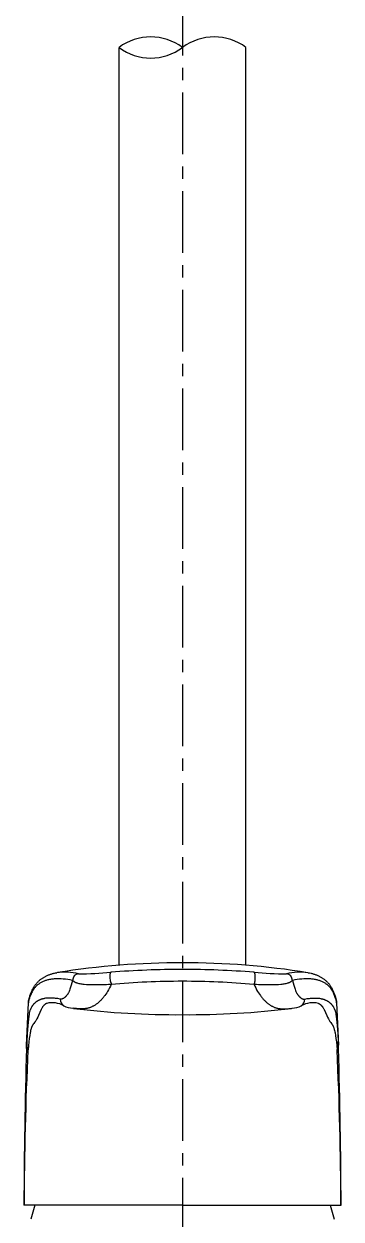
# Model space of a CAD drawing. Extents: x -7342 to 109, y -2599 to 214.
# Drawn here: x -4318.2 to -4273.2, y -2330.9 to -2161.3 of the extents above; entities that cross this region are included whole.
import ezdxf

# ---------------------------------------------------------------- set-up
doc = ezdxf.new("R2010")
doc.units = 0
doc.header["$LTSCALE"] = 7
doc.linetypes.add('CENTER', pattern=[2, 1.25, -0.25, 0.25, -0.25])
for name, color, linetype in [('CL', 1, 'CENTER'), ('D', 2, 'CONTINUOUS'), ('DWG', 7, 'CONTINUOUS'), ('Make2D 표시선', 7, 'CONTINUOUS'), ('Make2D 표시선 - Tangent', 7, 'CONTINUOUS')]:
    doc.layers.add(name, color=color, linetype=linetype)

msp = doc.modelspace()

# ---------------------------------------------------------------- linework, layer by layer
at = {"layer": 'CL'}
msp.add_line((-4295.66049, -1891.02838), (-4295.66049, -2382.88336), dxfattribs=at)
at = {"layer": 'D'}
for centre, start, end in [((-4300.16049, -2170.63682), 53.1301024, 126.8698976), ((-4291.16049, -2170.63682), 53.1301024, 126.8698976), ((-4300.16049, -2158.63682), 233.1301024, 306.8698976)]:
    msp.add_arc(centre, 7.5, start, end, dxfattribs=at)
at = {"layer": 'DWG'}
for p, q in [((-4304.66049, -2294.87096), (-4304.66049, -2164.63682)), ((-4286.66049, -2294.87096), (-4286.66049, -2164.63682)), ((-4316.6246, -2328.88329), (-4317.1605, -2330.88329)), ((-4274.6964, -2328.88329), (-4274.1605, -2330.88329))]:
    msp.add_line(p, q, dxfattribs=at)
at = {"layer": 'Make2D 표시선'}
for p, q in [((-4317.77871, -2306.211), (-4317.52289, -2300.21351)), ((-4273.7981, -2300.21342), (-4273.54227, -2306.211)), ((-4317.6747, -2304.40793), (-4317.60217, -2303.48224)), ((-4317.60198, -2303.48026), (-4317.60217, -2303.48224)), ((-4317.60198, -2303.48026), (-4317.60129, -2303.47304)), ((-4317.60129, -2303.47304), (-4317.57839, -2303.24412)), ((-4273.74259, -2303.24412), (-4273.72133, -2303.45604)), ((-4273.72067, -2303.46276), (-4273.72132, -2303.45604)), ((-4273.72068, -2303.46276), (-4273.7197, -2303.47304)), ((-4273.7197, -2303.47304), (-4273.6463, -2304.40759)), ((-4318.13614, -2328.88329), (-4318.15385, -2328.88329)), ((-4295.66049, -2328.88329), (-4318.13614, -2328.88329)), ((-4295.66049, -2328.88329), (-4273.18484, -2328.88329)), ((-4273.18484, -2328.88329), (-4273.16713, -2328.88329))]:
    msp.add_line(p, q, dxfattribs=at)
for points in [[(-4317.51824, -2300.1394), (-4317.51445, -2300.09511), (-4317.50987, -2300.05093), (-4317.49848, -2299.96287), (-4317.48424, -2299.87525), (-4317.46735, -2299.78809), (-4317.44798, -2299.70142), (-4317.42633, -2299.61526), (-4317.40258, -2299.52964), (-4317.37691, -2299.44459), (-4317.33615, -2299.32068), (-4317.29248, -2299.19777), (-4317.19974, -2298.95385), (-4317.03755, -2298.55289), (-4316.97933, -2298.421), (-4316.90025, -2298.2545), (-4316.85847, -2298.17235), (-4316.81503, -2298.09107), (-4316.77352, -2298.01713), (-4316.73048, -2297.94407), (-4316.68587, -2297.87196), (-4316.63965, -2297.80088), (-4316.59176, -2297.73081), (-4316.54226, -2297.66184), (-4316.49121, -2297.594), (-4316.43866, -2297.52731), (-4316.38464, -2297.46179), (-4316.32921, -2297.39746), (-4316.27242, -2297.33434), (-4316.2143, -2297.27244), (-4316.14952, -2297.20642), (-4316.08327, -2297.14189), (-4316.01559, -2297.07886), (-4315.94653, -2297.01737), (-4315.87612, -2296.95741), (-4315.80441, -2296.899), (-4315.73144, -2296.84216), (-4315.65726, -2296.7869), (-4315.5819, -2296.73324), (-4315.50542, -2296.68118), (-4315.42785, -2296.63075), (-4315.34923, -2296.58196), (-4315.2696, -2296.53482), (-4315.18902, -2296.48934), (-4315.10752, -2296.44555), (-4315.02514, -2296.40345), (-4314.93645, -2296.36046), (-4314.84685, -2296.31939), (-4314.75642, -2296.28022), (-4314.66519, -2296.24291), (-4314.57322, -2296.20744), (-4314.48057, -2296.17379), (-4314.38727, -2296.14194), (-4314.29339, -2296.11187), (-4314.19412, -2296.08213), (-4314.09429, -2296.05429), (-4313.99396, -2296.02832), (-4313.89317, -2296.00418), (-4313.79197, -2295.98185), (-4313.69039, -2295.96129), (-4313.48627, -2295.92535)], [(-4305.8075, -2295.85532), (-4305.81255, -2295.85654), (-4305.81757, -2295.85793), (-4305.82256, -2295.85949), (-4305.82751, -2295.86122), (-4305.8324, -2295.86312), (-4305.83482, -2295.86413), (-4305.83723, -2295.86518), (-4305.83961, -2295.86628), (-4305.84198, -2295.86742), (-4305.84432, -2295.8686), (-4305.84664, -2295.86983), (-4305.84894, -2295.87109), (-4305.85121, -2295.8724), (-4305.85345, -2295.87375), (-4305.85567, -2295.87515), (-4305.85785, -2295.87659), (-4305.86001, -2295.87807), (-4305.86213, -2295.87959), (-4305.86422, -2295.88115), (-4305.86627, -2295.88276), (-4305.86829, -2295.88441), (-4305.87027, -2295.88611), (-4305.87221, -2295.88785), (-4305.87412, -2295.88963), (-4305.87598, -2295.89145), (-4305.87779, -2295.89331), (-4305.87957, -2295.89522), (-4305.88115, -2295.89701), (-4305.8827, -2295.89882), (-4305.8842, -2295.90067), (-4305.88567, -2295.90256), (-4305.88711, -2295.90447), (-4305.88851, -2295.90641), (-4305.88987, -2295.90838), (-4305.8912, -2295.91037), (-4305.89375, -2295.91443), (-4305.89617, -2295.91858), (-4305.89845, -2295.9228), (-4305.9006, -2295.92708), (-4305.90208, -2295.9302), (-4305.90349, -2295.93335), (-4305.90485, -2295.93653), (-4305.90614, -2295.93972), (-4305.90859, -2295.94617), (-4305.91084, -2295.95269), (-4305.91294, -2295.95927), (-4305.91491, -2295.9659), (-4305.91856, -2295.97924), (-4305.92482, -2296.00449), (-4305.93041, -2296.02988), (-4305.93539, -2296.05538), (-4305.93979, -2296.08099), (-4305.94368, -2296.10669), (-4305.94711, -2296.13246), (-4305.95276, -2296.18416), (-4305.95803, -2296.24922), (-4305.96152, -2296.31441), (-4305.96341, -2296.37967), (-4305.96389, -2296.44495), (-4305.96313, -2296.51041), (-4305.96115, -2296.57584), (-4305.95793, -2296.64122), (-4305.95349, -2296.70654), (-4305.92353, -2296.99922), (-4305.91535, -2297.06806), (-4305.91184, -2297.09093), (-4305.90927, -2297.10534), (-4305.9064, -2297.11971), (-4305.90322, -2297.13402), (-4305.89971, -2297.14824), (-4305.89584, -2297.16237), (-4305.89161, -2297.17637), (-4305.88699, -2297.19023), (-4305.88197, -2297.20392), (-4305.87791, -2297.21415), (-4305.87365, -2297.22428), (-4305.86459, -2297.24432), (-4305.8255, -2297.32336), (-4305.81611, -2297.34334), (-4305.81163, -2297.35343), (-4305.80733, -2297.36361), (-4305.80398, -2297.37197), (-4305.80079, -2297.38039), (-4305.79781, -2297.38887), (-4305.79505, -2297.39742), (-4305.79256, -2297.40603), (-4305.79142, -2297.41036), (-4305.79036, -2297.4147), (-4305.78938, -2297.41906), (-4305.78848, -2297.42344), (-4305.78768, -2297.42783), (-4305.78696, -2297.43223), (-4305.78631, -2297.43698), (-4305.78576, -2297.44174), (-4305.78532, -2297.44651), (-4305.78498, -2297.4513), (-4305.78475, -2297.4561), (-4305.78463, -2297.4609), (-4305.7846, -2297.46572), (-4305.78467, -2297.47053), (-4305.78485, -2297.47535), (-4305.78511, -2297.48017), (-4305.78547, -2297.48498), (-4305.78593, -2297.4898), (-4305.78647, -2297.4946), (-4305.7871, -2297.4994), (-4305.78782, -2297.5042), (-4305.78863, -2297.50898), (-4305.79049, -2297.5185), (-4305.79267, -2297.52795), (-4305.79515, -2297.53732), (-4305.79792, -2297.5466), (-4305.80097, -2297.55576), (-4305.80429, -2297.56479), (-4305.80785, -2297.57368), (-4305.81165, -2297.58242)], [(-4277.83474, -2295.92534), (-4277.63065, -2295.96129), (-4277.42785, -2296.00419), (-4277.32706, -2296.02832), (-4277.22672, -2296.05428), (-4277.12689, -2296.08211), (-4277.02761, -2296.11185), (-4276.93372, -2296.14193), (-4276.84041, -2296.17378), (-4276.74775, -2296.20743), (-4276.65577, -2296.24291), (-4276.56454, -2296.28022), (-4276.47409, -2296.31941), (-4276.38449, -2296.36049), (-4276.29579, -2296.40349), (-4276.21254, -2296.44605), (-4276.13018, -2296.49035), (-4276.04877, -2296.53635), (-4275.96833, -2296.58406), (-4275.88892, -2296.63346), (-4275.81057, -2296.68453), (-4275.73335, -2296.73725), (-4275.65728, -2296.79162), (-4275.58241, -2296.84762), (-4275.50878, -2296.90523), (-4275.43645, -2296.96443), (-4275.36546, -2297.02523), (-4275.29584, -2297.08759), (-4275.22764, -2297.1515), (-4275.16091, -2297.21696), (-4275.0957, -2297.28394), (-4275.03786, -2297.34603), (-4274.98135, -2297.40935), (-4274.92621, -2297.47387), (-4274.87249, -2297.53958), (-4274.82024, -2297.60645), (-4274.76949, -2297.67446), (-4274.72031, -2297.7436), (-4274.67273, -2297.81384), (-4274.62675, -2297.88521), (-4274.58238, -2297.95759), (-4274.53957, -2298.03092), (-4274.49829, -2298.10512), (-4274.4537, -2298.18937), (-4274.41086, -2298.27453), (-4274.32989, -2298.44714), (-4274.22494, -2298.69304), (-4274.09084, -2299.03271), (-4274.01112, -2299.24626), (-4273.97359, -2299.35384), (-4273.93847, -2299.46223), (-4273.91326, -2299.54697), (-4273.89005, -2299.6323), (-4273.86898, -2299.71816), (-4273.85023, -2299.80454), (-4273.83396, -2299.8914), (-4273.82033, -2299.97869), (-4273.80949, -2300.06639), (-4273.80162, -2300.15445)]]:
    msp.add_lwpolyline(points, dxfattribs=at)
for centre, radius, start, end in [((-4295.6597, -2407.67886), 113.16641, 90.000403, 99.0250478), ((-4295.66129, -2407.67893), 113.16647, 80.9615095, 89.9995955), ((-4310.25113, -2297.06875), 1.01583, 99.0192864, 177.0833966), ((-4314.1507, -2303.67571), 3.48974, 61.9096137, 102.720525), ((-4310.8867, -2297.27759), 3.71079, 244.1440369, 264.9958688), ((-4296.63899, -2183.61916), 118.25767, 262.9614909, 270.474088), ((-4294.68245, -2183.61123), 118.26559, 269.526163, 277.0382472), ((-4280.4345, -2297.2768), 3.7116, 275.006413, 295.8536824), ((-4277.13908, -2303.67571), 3.48974, 77.279475, 118.0903863), ((-3372.38024, -2333.02402), 945.78279, 178.40377532, 179.74915296), ((-5219.214, -2333.0241), 946.05604, 0.2507799, 1.59507246)]:
    msp.add_arc(centre, radius, start, end, dxfattribs=at)
at = {"layer": 'Make2D 표시선 - Tangent'}
for p, q in [((-4317.79601, -2306.67851), (-4317.75975, -2305.79108)), ((-4273.52455, -2306.69), (-4273.56124, -2305.79108))]:
    msp.add_line(p, q, dxfattribs=at)
for points in [[(-4285.50946, -2297.58235), (-4285.49901, -2297.56666), (-4285.48899, -2297.55066), (-4285.47943, -2297.53436), (-4285.47034, -2297.51779), (-4285.46175, -2297.50095), (-4285.4537, -2297.48386), (-4285.4462, -2297.46653), (-4285.43928, -2297.44897), (-4285.43275, -2297.43058), (-4285.42683, -2297.41198), (-4285.42146, -2297.39321), (-4285.41659, -2297.37429), (-4285.41218, -2297.35524), (-4285.40818, -2297.33609), (-4285.4012, -2297.2976), (-4285.38962, -2297.21966), (-4285.36668, -2297.05474), (-4285.35733, -2296.97386), (-4285.34958, -2296.89281), (-4285.34267, -2296.80163), (-4285.3377, -2296.71032), (-4285.3348, -2296.61892), (-4285.33408, -2296.52747), (-4285.33509, -2296.45813), (-4285.33771, -2296.38884), (-4285.34221, -2296.31967), (-4285.34889, -2296.25067), (-4285.35702, -2296.18853), (-4285.36187, -2296.15757), (-4285.36726, -2296.1267), (-4285.37321, -2296.09594), (-4285.37972, -2296.0653), (-4285.38682, -2296.03481), (-4285.39452, -2296.00447), (-4285.39888, -2295.98844), (-4285.40361, -2295.97253), (-4285.40618, -2295.96464), (-4285.40891, -2295.9568), (-4285.41183, -2295.94901), (-4285.41497, -2295.9413), (-4285.41724, -2295.93608), (-4285.41964, -2295.93091), (-4285.42218, -2295.92582), (-4285.42486, -2295.92081), (-4285.42626, -2295.91834), (-4285.42771, -2295.9159), (-4285.4292, -2295.91349), (-4285.43073, -2295.91111), (-4285.43231, -2295.90876), (-4285.43393, -2295.90646), (-4285.43561, -2295.90418), (-4285.43734, -2295.90195), (-4285.43913, -2295.89976), (-4285.44097, -2295.8976), (-4285.44286, -2295.89549), (-4285.4448, -2295.89343), (-4285.44678, -2295.8914), (-4285.44882, -2295.88943), (-4285.45089, -2295.8875), (-4285.45302, -2295.88561), (-4285.45518, -2295.88377), (-4285.45739, -2295.88198), (-4285.45963, -2295.88023), (-4285.46192, -2295.87854), (-4285.46424, -2295.87689), (-4285.46659, -2295.87529), (-4285.46898, -2295.87374), (-4285.4714, -2295.87224), (-4285.47386, -2295.87078), (-4285.47634, -2295.86938), (-4285.47885, -2295.86803), (-4285.48139, -2295.86673), (-4285.48396, -2295.86549), (-4285.48655, -2295.86429), (-4285.48916, -2295.86315), (-4285.49179, -2295.86206), (-4285.49445, -2295.86103), (-4285.49712, -2295.86005), (-4285.49981, -2295.85912), (-4285.50252, -2295.85825), (-4285.50524, -2295.85743), (-4285.50798, -2295.85667), (-4285.51073, -2295.85597), (-4285.51349, -2295.85532)], [(-4311.26564, -2297.01706), (-4311.59139, -2296.9552), (-4311.91858, -2296.90148), (-4312.24711, -2296.85687), (-4312.57686, -2296.82235), (-4312.863, -2296.80141), (-4313.14964, -2296.78971), (-4313.29305, -2296.78762), (-4313.43646, -2296.78819), (-4313.57983, -2296.79155), (-4313.72312, -2296.79781), (-4313.85569, -2296.80631), (-4313.98806, -2296.81754), (-4314.12014, -2296.83165), (-4314.25183, -2296.84878), (-4314.38305, -2296.86906), (-4314.51369, -2296.89265), (-4314.64367, -2296.91969), (-4314.77289, -2296.95031), (-4314.88025, -2296.97876), (-4314.98689, -2297.00989), (-4315.09269, -2297.04376), (-4315.19752, -2297.08046), (-4315.30126, -2297.12004), (-4315.40378, -2297.16259), (-4315.50497, -2297.20816), (-4315.6047, -2297.25684), (-4315.69747, -2297.30573), (-4315.78873, -2297.35744), (-4315.87836, -2297.41192), (-4315.96626, -2297.46915), (-4316.05232, -2297.52912), (-4316.13644, -2297.59178), (-4316.21851, -2297.65712), (-4316.29842, -2297.72511), (-4316.3725, -2297.79237), (-4316.44439, -2297.86198), (-4316.51397, -2297.93388), (-4316.58109, -2298.00805), (-4316.64562, -2298.08443), (-4316.67688, -2298.12344), (-4316.70745, -2298.16298), (-4316.7373, -2298.20306), (-4316.76642, -2298.24367), (-4316.7948, -2298.28481), (-4316.82241, -2298.32646), (-4316.85586, -2298.37924), (-4316.88814, -2298.43276), (-4316.9193, -2298.48697), (-4316.94941, -2298.5418), (-4317.00666, -2298.65307), (-4317.06029, -2298.76611), (-4317.12225, -2298.90728), (-4317.18112, -2299.04973), (-4317.34014, -2299.46008), (-4317.37683, -2299.56177), (-4317.41156, -2299.66408), (-4317.44333, -2299.76729), (-4317.45778, -2299.81932), (-4317.47112, -2299.87167), (-4317.4809, -2299.91381), (-4317.48984, -2299.95617), (-4317.49788, -2299.99871), (-4317.50498, -2300.04141), (-4317.51107, -2300.08425), (-4317.51612, -2300.12719), (-4317.52008, -2300.17024), (-4317.52289, -2300.21334)], [(-4311.26564, -2297.01706), (-4311.45577, -2297.70387), (-4311.53837, -2297.97231), (-4311.6276, -2298.23862), (-4311.70985, -2298.46151), (-4311.7541, -2298.57174), (-4311.80089, -2298.68091), (-4311.83987, -2298.76596), (-4311.8603, -2298.80804), (-4311.88151, -2298.84974), (-4311.89847, -2298.88159), (-4311.91608, -2298.91309), (-4311.93443, -2298.94415), (-4311.95365, -2298.97467), (-4311.96613, -2298.99342), (-4311.97896, -2299.01194), (-4312.00556, -2299.04834), (-4312.03323, -2299.08395), (-4312.06175, -2299.11888), (-4312.10061, -2299.16435), (-4312.1405, -2299.20888), (-4312.18132, -2299.25256), (-4312.22301, -2299.29549), (-4312.29079, -2299.36194), (-4312.32559, -2299.39421), (-4312.36109, -2299.42567), (-4312.39736, -2299.45618), (-4312.43448, -2299.48562), (-4312.47251, -2299.51385), (-4312.49189, -2299.52748), (-4312.51153, -2299.54076), (-4312.54239, -2299.56054), (-4312.5739, -2299.57931), (-4312.5899, -2299.58827), (-4312.60606, -2299.59693), (-4312.62239, -2299.60526), (-4312.63889, -2299.61325), (-4312.65362, -2299.62002), (-4312.66849, -2299.62649), (-4312.68348, -2299.63264), (-4312.69861, -2299.63843), (-4312.71387, -2299.64386), (-4312.72925, -2299.6489), (-4312.74477, -2299.65352), (-4312.76041, -2299.6577), (-4312.77413, -2299.66097), (-4312.78794, -2299.66388), (-4312.80183, -2299.66644), (-4312.81578, -2299.66862), (-4312.82978, -2299.67043), (-4312.84382, -2299.67186), (-4312.85789, -2299.6729), (-4312.87198, -2299.67355), (-4312.88746, -2299.6738), (-4312.90293, -2299.67361), (-4312.91841, -2299.67302), (-4312.93387, -2299.67206), (-4312.94931, -2299.67078), (-4312.96472, -2299.66922), (-4312.99543, -2299.66541)], [(-4305.81165, -2297.58242), (-4306.13562, -2297.60651), (-4306.4601, -2297.62199), (-4308.28396, -2297.6652), (-4308.61595, -2297.66284), (-4308.95548, -2297.65061), (-4309.2862, -2297.63117), (-4309.61624, -2297.60265), (-4309.75964, -2297.58658), (-4309.90267, -2297.56764), (-4310.04516, -2297.54523), (-4310.18695, -2297.51875), (-4310.31735, -2297.49019), (-4310.44682, -2297.45764), (-4310.56242, -2297.42466), (-4310.61972, -2297.40649), (-4310.67657, -2297.38696), (-4310.71305, -2297.37352), (-4310.74925, -2297.35936), (-4310.78512, -2297.3444), (-4310.82059, -2297.32856), (-4310.85559, -2297.31178), (-4310.89008, -2297.29398), (-4310.92398, -2297.27508), (-4310.94069, -2297.26519), (-4310.95723, -2297.255), (-4310.98408, -2297.23753), (-4311.01037, -2297.21919), (-4311.02327, -2297.20969), (-4311.036, -2297.19997), (-4311.04854, -2297.19001), (-4311.06088, -2297.17983), (-4311.0719, -2297.17038), (-4311.08273, -2297.16073), (-4311.09336, -2297.15086), (-4311.10377, -2297.14075), (-4311.11592, -2297.12838), (-4311.15693, -2297.08493), (-4311.15966, -2297.08223), (-4311.16244, -2297.0796), (-4311.1646, -2297.07767), (-4311.16679, -2297.07578), (-4311.17128, -2297.07213), (-4311.17588, -2297.06859), (-4311.1946, -2297.05484), (-4311.19917, -2297.05129), (-4311.20411, -2297.04725), (-4311.21883, -2297.03479), (-4311.222, -2297.03227), (-4311.22362, -2297.03106), (-4311.22444, -2297.03048), (-4311.22527, -2297.02992), (-4311.22611, -2297.02938), (-4311.22696, -2297.02886), (-4311.22782, -2297.02837), (-4311.22869, -2297.0279), (-4311.22958, -2297.02746), (-4311.23002, -2297.02726), (-4311.23047, -2297.02706), (-4311.23093, -2297.02687), (-4311.23138, -2297.02669), (-4311.23184, -2297.02652), (-4311.23231, -2297.02636), (-4311.23276, -2297.02621), (-4311.23321, -2297.02607), (-4311.23413, -2297.02582), (-4311.23505, -2297.02559), (-4311.23598, -2297.02539), (-4311.23787, -2297.02503), (-4311.24359, -2297.02406), (-4311.24453, -2297.02387), (-4311.24546, -2297.02365), (-4311.24639, -2297.02341), (-4311.24685, -2297.02328), (-4311.24731, -2297.02315), (-4311.24814, -2297.02287), (-4311.24896, -2297.02257), (-4311.24978, -2297.02224), (-4311.25059, -2297.0219), (-4311.25219, -2297.02118), (-4311.25698, -2297.01891), (-4311.25778, -2297.01856), (-4311.25859, -2297.01822), (-4311.25941, -2297.01789), (-4311.26024, -2297.0176), (-4311.26089, -2297.01738), (-4311.26122, -2297.01728), (-4311.26155, -2297.01719), (-4311.26188, -2297.01711), (-4311.26221, -2297.01703), (-4311.26255, -2297.01697), (-4311.26271, -2297.01694), (-4311.26288, -2297.01692), (-4311.26305, -2297.0169), (-4311.26322, -2297.01688), (-4311.26339, -2297.01687), (-4311.26356, -2297.01686), (-4311.26373, -2297.01685), (-4311.2639, -2297.01685), (-4311.26407, -2297.01685), (-4311.26424, -2297.01685), (-4311.26442, -2297.01686), (-4311.26459, -2297.01688), (-4311.26476, -2297.01689), (-4311.26494, -2297.01692), (-4311.26511, -2297.01695), (-4311.26529, -2297.01698), (-4311.26546, -2297.01702), (-4311.26564, -2297.01706)], [(-4305.78033, -2297.58235), (-4305.89417, -2297.83593), (-4306.01544, -2298.08608), (-4306.14445, -2298.3323), (-4306.28153, -2298.57411), (-4306.40689, -2298.77934), (-4306.53874, -2298.98043), (-4306.6773, -2299.17694), (-4306.74916, -2299.27333), (-4306.82277, -2299.36841), (-4306.89083, -2299.45314), (-4306.96036, -2299.53667), (-4307.03139, -2299.61894), (-4307.10394, -2299.69985), (-4307.17802, -2299.77935), (-4307.25366, -2299.85734), (-4307.33088, -2299.93377), (-4307.40971, -2300.00856), (-4307.48598, -2300.07792), (-4307.56371, -2300.14565), (-4307.64289, -2300.21169), (-4307.72351, -2300.27594), (-4307.80556, -2300.33833), (-4307.88904, -2300.39879), (-4307.97395, -2300.45724), (-4308.06027, -2300.51359), (-4308.13648, -2300.56083), (-4308.21374, -2300.60636), (-4308.29203, -2300.65008), (-4308.37133, -2300.69192), (-4308.45161, -2300.73181), (-4308.53286, -2300.76966), (-4308.61506, -2300.8054), (-4308.69819, -2300.83893), (-4308.77705, -2300.86834), (-4308.85669, -2300.89561), (-4308.93706, -2300.9206), (-4309.01813, -2300.9432), (-4309.09678, -2300.96257), (-4309.17596, -2300.97968), (-4309.25559, -2300.99458), (-4309.33559, -2301.00735), (-4309.4304, -2301.01981), (-4309.52551, -2301.02971), (-4309.62085, -2301.03733), (-4309.71633, -2301.04298), (-4309.8318, -2301.04753), (-4309.94733, -2301.04988), (-4310.17845, -2301.04892), (-4310.43848, -2301.04045), (-4310.69817, -2301.02476), (-4310.93911, -2301.00356), (-4311.05928, -2300.99005), (-4311.17918, -2300.97424)], [(-4280.05535, -2297.01702), (-4280.05786, -2297.01754), (-4280.06035, -2297.01811), (-4280.06282, -2297.01872), (-4280.06528, -2297.01938), (-4280.06773, -2297.02009), (-4280.07015, -2297.02083), (-4280.07256, -2297.02163), (-4280.07496, -2297.02246), (-4280.0797, -2297.02425), (-4280.08438, -2297.02619), (-4280.08899, -2297.02828), (-4280.09354, -2297.03051), (-4280.09803, -2297.03288), (-4280.10246, -2297.03537), (-4280.10682, -2297.03797), (-4280.11112, -2297.04069), (-4280.11536, -2297.0435), (-4280.11954, -2297.04641), (-4280.12366, -2297.04941), (-4280.12771, -2297.05248), (-4280.13526, -2297.05851), (-4280.1426, -2297.06477), (-4280.14977, -2297.07122), (-4280.15677, -2297.07785), (-4280.1646, -2297.0856), (-4280.20248, -2297.12564), (-4280.21785, -2297.14144), (-4280.22635, -2297.14971), (-4280.23502, -2297.15781), (-4280.25278, -2297.17354), (-4280.26613, -2297.18475), (-4280.2797, -2297.1957), (-4280.29349, -2297.20638), (-4280.30749, -2297.21679), (-4280.32167, -2297.22694), (-4280.33604, -2297.23683), (-4280.36526, -2297.25584), (-4280.38183, -2297.26602), (-4280.39858, -2297.2759), (-4280.43256, -2297.2948), (-4280.46713, -2297.3126), (-4280.50224, -2297.32938), (-4280.53781, -2297.34521), (-4280.57378, -2297.36017), (-4280.61008, -2297.37432), (-4280.64664, -2297.38774), (-4280.70295, -2297.40699), (-4280.75965, -2297.42489), (-4280.87405, -2297.45746), (-4281.00481, -2297.49039), (-4281.13654, -2297.51929), (-4281.2779, -2297.54564), (-4281.41998, -2297.56787), (-4281.56259, -2297.58662), (-4281.70555, -2297.60257), (-4282.03425, -2297.6311), (-4282.36362, -2297.65056), (-4282.70786, -2297.66274), (-4283.03638, -2297.66536), (-4284.86615, -2297.62165), (-4285.18806, -2297.60628), (-4285.50946, -2297.58235)], [(-4285.50946, -2297.58235), (-4285.39561, -2297.83593), (-4285.27435, -2298.08608), (-4285.14534, -2298.3323), (-4285.00825, -2298.57411), (-4284.8829, -2298.77934), (-4284.75104, -2298.98043), (-4284.61249, -2299.17694), (-4284.54063, -2299.27333), (-4284.46701, -2299.36841), (-4284.39896, -2299.45314), (-4284.32942, -2299.53667), (-4284.2584, -2299.61894), (-4284.18585, -2299.69985), (-4284.11177, -2299.77935), (-4284.03612, -2299.85734), (-4283.9589, -2299.93377), (-4283.88008, -2300.00856), (-4283.8038, -2300.07792), (-4283.72607, -2300.14565), (-4283.6469, -2300.21169), (-4283.56628, -2300.27594), (-4283.48423, -2300.33833), (-4283.40074, -2300.39879), (-4283.31584, -2300.45724), (-4283.22952, -2300.51359), (-4283.1533, -2300.56083), (-4283.07604, -2300.60636), (-4282.99776, -2300.65008), (-4282.91846, -2300.69192), (-4282.83818, -2300.73181), (-4282.75693, -2300.76966), (-4282.67473, -2300.8054), (-4282.5916, -2300.83893), (-4282.51273, -2300.86834), (-4282.4331, -2300.89561), (-4282.35273, -2300.9206), (-4282.27165, -2300.9432), (-4282.193, -2300.96257), (-4282.11382, -2300.97968), (-4282.03419, -2300.99458), (-4281.9542, -2301.00735), (-4281.85939, -2301.01981), (-4281.76428, -2301.02971), (-4281.66894, -2301.03733), (-4281.57346, -2301.04298), (-4281.45798, -2301.04753), (-4281.34245, -2301.04988), (-4281.11133, -2301.04892), (-4280.85131, -2301.04045), (-4280.59162, -2301.02476), (-4280.35068, -2301.00356), (-4280.2305, -2300.99005), (-4280.1106, -2300.97424)], [(-4273.7981, -2300.21336), (-4273.80076, -2300.17065), (-4273.80461, -2300.12806), (-4273.80959, -2300.0856), (-4273.81564, -2300.04326), (-4273.82268, -2300.00108), (-4273.83066, -2299.95905), (-4273.83951, -2299.91719), (-4273.84916, -2299.87551), (-4273.86233, -2299.82342), (-4273.87656, -2299.77162), (-4273.90779, -2299.6688), (-4273.94204, -2299.56691), (-4274.04509, -2299.29068), (-4274.19749, -2298.9099), (-4274.25764, -2298.77303), (-4274.31129, -2298.65963), (-4274.36845, -2298.54792), (-4274.39849, -2298.49286), (-4274.42959, -2298.43841), (-4274.4618, -2298.38465), (-4274.49519, -2298.33163), (-4274.52266, -2298.28995), (-4274.5509, -2298.24879), (-4274.57989, -2298.20816), (-4274.60961, -2298.16805), (-4274.64004, -2298.12848), (-4274.67118, -2298.08945), (-4274.73547, -2298.01302), (-4274.80236, -2297.93881), (-4274.87171, -2297.86685), (-4274.94338, -2297.79718), (-4275.01723, -2297.72983), (-4275.0971, -2297.66159), (-4275.17912, -2297.596), (-4275.26321, -2297.53308), (-4275.34925, -2297.47286), (-4275.43713, -2297.41537), (-4275.52676, -2297.36064), (-4275.61802, -2297.30871), (-4275.71081, -2297.25958), (-4275.81239, -2297.20982), (-4275.9155, -2297.16328), (-4276.02, -2297.11989), (-4276.12576, -2297.07958), (-4276.23266, -2297.04227), (-4276.34055, -2297.00789), (-4276.44932, -2296.97635), (-4276.55883, -2296.9476), (-4276.68342, -2296.91832), (-4276.80871, -2296.89236), (-4276.93461, -2296.86961), (-4277.06104, -2296.84992), (-4277.18791, -2296.83317), (-4277.31515, -2296.81924), (-4277.44267, -2296.808), (-4277.57038, -2296.79931), (-4277.71359, -2296.79248), (-4277.85691, -2296.78858), (-4278.00027, -2296.78749), (-4278.14364, -2296.78909), (-4278.43024, -2296.79987), (-4278.71636, -2296.81994), (-4279.05312, -2296.85436), (-4279.38862, -2296.89936), (-4279.72274, -2296.95392), (-4280.05535, -2297.01702)], [(-4280.05535, -2297.01702), (-4279.86521, -2297.70385), (-4279.78262, -2297.97229), (-4279.69339, -2298.2386), (-4279.61113, -2298.4615), (-4279.56688, -2298.57173), (-4279.5201, -2298.68089), (-4279.48112, -2298.76594), (-4279.46069, -2298.80802), (-4279.43948, -2298.84972), (-4279.42251, -2298.88158), (-4279.40491, -2298.91308), (-4279.38655, -2298.94414), (-4279.36734, -2298.97465), (-4279.35486, -2298.99341), (-4279.34203, -2299.01193), (-4279.31543, -2299.04832), (-4279.28776, -2299.08394), (-4279.25924, -2299.11887), (-4279.22037, -2299.16434), (-4279.18049, -2299.20887), (-4279.13966, -2299.25255), (-4279.09798, -2299.29548), (-4279.03019, -2299.36193), (-4278.99539, -2299.3942), (-4278.95989, -2299.42566), (-4278.92362, -2299.45617), (-4278.8865, -2299.48561), (-4278.84847, -2299.51385), (-4278.82909, -2299.52747), (-4278.80946, -2299.54075), (-4278.77859, -2299.56053), (-4278.74709, -2299.5793), (-4278.73109, -2299.58826), (-4278.71492, -2299.59692), (-4278.69859, -2299.60525), (-4278.6821, -2299.61325), (-4278.66736, -2299.62002), (-4278.6525, -2299.62649), (-4278.6375, -2299.63263), (-4278.62238, -2299.63843), (-4278.60712, -2299.64386), (-4278.59173, -2299.64889), (-4278.57622, -2299.65351), (-4278.56057, -2299.6577), (-4278.54685, -2299.66097), (-4278.53304, -2299.66388), (-4278.51916, -2299.66644), (-4278.50521, -2299.66862), (-4278.49121, -2299.67043), (-4278.47717, -2299.67186), (-4278.46309, -2299.6729), (-4278.449, -2299.67354), (-4278.43353, -2299.6738), (-4278.41805, -2299.67361), (-4278.40258, -2299.67301), (-4278.38712, -2299.67206), (-4278.37168, -2299.67078), (-4278.35627, -2299.66922), (-4278.32556, -2299.66541)], [(-4312.99543, -2299.66541), (-4313.33541, -2299.60498), (-4313.49883, -2299.58078), (-4313.66276, -2299.56031), (-4313.8162, -2299.54416), (-4313.9699, -2299.5311), (-4314.12386, -2299.52144), (-4314.27804, -2299.51554), (-4314.41218, -2299.51372), (-4314.54635, -2299.51522), (-4314.68041, -2299.52025), (-4314.81422, -2299.52906), (-4314.94764, -2299.54187), (-4315.08055, -2299.5589), (-4315.2128, -2299.58039), (-4315.27864, -2299.59288), (-4315.34426, -2299.60656), (-4315.45981, -2299.63382), (-4315.51723, -2299.64896), (-4315.57437, -2299.66514), (-4315.63119, -2299.68239), (-4315.68765, -2299.70072), (-4315.74373, -2299.72018), (-4315.79939, -2299.74078), (-4315.85292, -2299.76187), (-4315.90599, -2299.78406), (-4315.95858, -2299.80734), (-4316.01068, -2299.83172), (-4316.06225, -2299.85718), (-4316.11326, -2299.88374), (-4316.1637, -2299.91138), (-4316.21354, -2299.9401), (-4316.26193, -2299.9694), (-4316.30969, -2299.99974), (-4316.35677, -2300.03112), (-4316.40314, -2300.06355), (-4316.44877, -2300.097), (-4316.49361, -2300.13149), (-4316.53764, -2300.16702), (-4316.58083, -2300.20357), (-4316.62115, -2300.23935), (-4316.66063, -2300.27606), (-4316.69924, -2300.31367), (-4316.73695, -2300.35218), (-4316.77371, -2300.39159), (-4316.80951, -2300.43187), (-4316.8443, -2300.47302), (-4316.87805, -2300.51502), (-4316.90658, -2300.5523), (-4316.9343, -2300.59019), (-4316.96123, -2300.62867), (-4316.98736, -2300.66769), (-4317.01271, -2300.70723), (-4317.03729, -2300.74725), (-4317.06111, -2300.78773), (-4317.08417, -2300.82864), (-4317.1323, -2300.91968), (-4317.17782, -2301.01206), (-4317.27482, -2301.22709), (-4317.28804, -2301.2576), (-4317.29687, -2301.27918), (-4317.30527, -2301.30093), (-4317.3132, -2301.32285), (-4317.32063, -2301.34494), (-4317.32898, -2301.37202), (-4317.33667, -2301.3993), (-4317.35062, -2301.45427), (-4317.3699, -2301.53908), (-4317.38726, -2301.62429), (-4317.41789, -2301.79552), (-4317.47286, -2302.15713), (-4317.51903, -2302.51998), (-4317.61191, -2303.44452), (-4317.69585, -2304.59049), (-4317.75732, -2305.73792)], [(-4278.32556, -2299.66541), (-4277.98557, -2299.60498), (-4277.82216, -2299.58078), (-4277.65823, -2299.56031), (-4277.50479, -2299.54416), (-4277.35108, -2299.5311), (-4277.19713, -2299.52144), (-4277.04295, -2299.51554), (-4276.9088, -2299.51372), (-4276.77463, -2299.51522), (-4276.64058, -2299.52025), (-4276.50677, -2299.52906), (-4276.37334, -2299.54187), (-4276.24044, -2299.5589), (-4276.10819, -2299.58039), (-4276.04235, -2299.59288), (-4275.97673, -2299.60656), (-4275.86117, -2299.63382), (-4275.80375, -2299.64896), (-4275.74662, -2299.66514), (-4275.6898, -2299.68239), (-4275.63333, -2299.70072), (-4275.57725, -2299.72018), (-4275.5216, -2299.74078), (-4275.46807, -2299.76187), (-4275.415, -2299.78406), (-4275.3624, -2299.80734), (-4275.31031, -2299.83172), (-4275.25874, -2299.85718), (-4275.20772, -2299.88374), (-4275.15729, -2299.91138), (-4275.10745, -2299.9401), (-4275.05905, -2299.9694), (-4275.0113, -2299.99974), (-4274.96422, -2300.03112), (-4274.91785, -2300.06355), (-4274.87222, -2300.097), (-4274.82737, -2300.13149), (-4274.78334, -2300.16702), (-4274.74016, -2300.20357), (-4274.69984, -2300.23935), (-4274.66036, -2300.27606), (-4274.62175, -2300.31367), (-4274.58404, -2300.35218), (-4274.54727, -2300.39159), (-4274.51148, -2300.43187), (-4274.47669, -2300.47302), (-4274.44294, -2300.51502), (-4274.41441, -2300.5523), (-4274.38668, -2300.59019), (-4274.35976, -2300.62867), (-4274.33362, -2300.66769), (-4274.30827, -2300.70723), (-4274.28369, -2300.74725), (-4274.25988, -2300.78773), (-4274.23682, -2300.82864), (-4274.18869, -2300.91968), (-4274.14317, -2301.01206), (-4274.04616, -2301.22709), (-4274.03295, -2301.2576), (-4274.02412, -2301.27918), (-4274.01572, -2301.30093), (-4274.00779, -2301.32285), (-4274.00035, -2301.34494), (-4273.99201, -2301.37202), (-4273.98432, -2301.3993), (-4273.97036, -2301.45427), (-4273.95109, -2301.53908), (-4273.93373, -2301.62429), (-4273.9031, -2301.79552), (-4273.84812, -2302.15713), (-4273.80196, -2302.51998), (-4273.70908, -2303.44452), (-4273.62513, -2304.59049), (-4273.56367, -2305.73792)], [(-4314.91887, -2300.27215), (-4314.94165, -2300.28308), (-4314.96423, -2300.29443), (-4314.98661, -2300.30619), (-4315.00877, -2300.31837), (-4315.03072, -2300.33095), (-4315.05244, -2300.34393), (-4315.07392, -2300.35732), (-4315.09515, -2300.37109), (-4315.11613, -2300.38526), (-4315.13683, -2300.39981), (-4315.15727, -2300.41474), (-4315.17742, -2300.43004), (-4315.19728, -2300.44571), (-4315.21683, -2300.46175), (-4315.23608, -2300.47816), (-4315.255, -2300.49492), (-4315.27476, -2300.51312), (-4315.29415, -2300.53171), (-4315.31318, -2300.55067), (-4315.33185, -2300.56999), (-4315.35016, -2300.58966), (-4315.36811, -2300.60965), (-4315.40299, -2300.65058), (-4315.43649, -2300.69268), (-4315.46867, -2300.73583), (-4315.49954, -2300.77992), (-4315.52915, -2300.82486), (-4315.55284, -2300.86281), (-4315.57575, -2300.90122), (-4315.61943, -2300.97926), (-4315.66071, -2301.05863), (-4315.7001, -2301.13898), (-4316.08453, -2302.00698), (-4316.19801, -2302.2435), (-4316.31844, -2302.4766), (-4316.36933, -2302.56971), (-4316.42204, -2302.66177), (-4316.47716, -2302.75236), (-4316.50581, -2302.79697), (-4316.53529, -2302.84105), (-4316.57375, -2302.89576), (-4316.61387, -2302.94926), (-4316.65729, -2303.00342), (-4316.74596, -2303.11029), (-4316.7891, -2303.16468), (-4316.81041, -2303.19313), (-4316.8311, -2303.22204), (-4316.85116, -2303.25139), (-4316.87054, -2303.28118), (-4316.89451, -2303.3202), (-4316.91736, -2303.35988), (-4316.93916, -2303.40015), (-4316.95997, -2303.44096), (-4316.97985, -2303.48225), (-4316.99885, -2303.52397), (-4317.01704, -2303.56605), (-4317.03448, -2303.60845), (-4317.05922, -2303.67223), (-4317.08251, -2303.73653), (-4317.10447, -2303.8013), (-4317.12518, -2303.86648), (-4317.1633, -2303.99789), (-4317.19771, -2304.13036), (-4317.23714, -2304.29945), (-4317.27255, -2304.4694), (-4317.33376, -2304.8112), (-4317.40086, -2305.26541), (-4317.45636, -2305.72121), (-4317.56101, -2306.84709)], [(-4276.37091, -2300.27215), (-4276.34814, -2300.28308), (-4276.32556, -2300.29443), (-4276.30318, -2300.30619), (-4276.28101, -2300.31837), (-4276.25907, -2300.33095), (-4276.23735, -2300.34393), (-4276.21587, -2300.35732), (-4276.19464, -2300.37109), (-4276.17366, -2300.38526), (-4276.15295, -2300.39981), (-4276.13252, -2300.41474), (-4276.11237, -2300.43004), (-4276.09251, -2300.44571), (-4276.07295, -2300.46175), (-4276.05371, -2300.47816), (-4276.03478, -2300.49492), (-4276.01502, -2300.51312), (-4275.99563, -2300.53171), (-4275.9766, -2300.55067), (-4275.95794, -2300.56999), (-4275.93963, -2300.58966), (-4275.92167, -2300.60965), (-4275.8868, -2300.65058), (-4275.85329, -2300.69268), (-4275.82112, -2300.73583), (-4275.79024, -2300.77992), (-4275.76063, -2300.82486), (-4275.73694, -2300.86281), (-4275.71404, -2300.90122), (-4275.67036, -2300.97926), (-4275.62907, -2301.05863), (-4275.58968, -2301.13898), (-4275.20526, -2302.00698), (-4275.09177, -2302.2435), (-4274.97135, -2302.4766), (-4274.92046, -2302.56971), (-4274.86775, -2302.66177), (-4274.81263, -2302.75236), (-4274.78397, -2302.79697), (-4274.7545, -2302.84105), (-4274.71603, -2302.89576), (-4274.67592, -2302.94926), (-4274.6325, -2303.00342), (-4274.54382, -2303.11029), (-4274.50069, -2303.16468), (-4274.47938, -2303.19313), (-4274.45868, -2303.22204), (-4274.43863, -2303.25139), (-4274.41924, -2303.28118), (-4274.39528, -2303.3202), (-4274.37243, -2303.35988), (-4274.35062, -2303.40015), (-4274.32981, -2303.44096), (-4274.30994, -2303.48225), (-4274.29093, -2303.52397), (-4274.27274, -2303.56605), (-4274.25531, -2303.60845), (-4274.23057, -2303.67223), (-4274.20727, -2303.73653), (-4274.18532, -2303.8013), (-4274.16461, -2303.86648), (-4274.12649, -2303.99789), (-4274.09208, -2304.13036), (-4274.05264, -2304.29945), (-4274.01724, -2304.4694), (-4273.95603, -2304.8112), (-4273.88892, -2305.26541), (-4273.83343, -2305.72121), (-4273.72877, -2306.84709)]]:
    msp.add_lwpolyline(points, dxfattribs=at)
for centre, radius, start, end in [((-4312.34866, -2304.78268), 8.93009, 77.4641306, 97.3188489), ((-4310.04018, -2253.66269), 42.40441, 269.4997938, 275.7286314), ((-4295.676, -2426.75242), 131.2886, 89.9932324, 94.4258977), ((-4295.64489, -2426.75), 131.28618, 85.5740617, 90.0068081), ((-4281.28081, -2253.66284), 42.40426, 264.2713522, 270.5002183), ((-4278.96401, -2304.86749), 9.01469, 83.1133816, 102.4704437), ((-4281.05465, -2297.05508), 1.00002, 2.1807949, 81.7183523), ((-4295.63534, -2414.98903), 117.84681, 90.0122287, 94.9537767), ((-4295.68464, -2414.98083), 117.83861, 85.0464259, 89.9882572), ((-4312.00872, -2299.75898), 0.99113, 174.582977, 239.9515434), ((-4279.31226, -2299.75898), 0.99113, 300.0484602, 5.4170231), ((-4315.22365, -2305.92765), 2.54076, 175.7175781, 201.2154233), ((-4276.09734, -2305.92765), 2.54076, 338.7845767, 4.2824219), ((-3782.01766, -2331.09174), 536.12303, 177.4080762, 179.7639816), ((-4809.30333, -2331.09174), 536.12303, 0.2360184, 2.5919238)]:
    msp.add_arc(centre, radius, start, end, dxfattribs=at)

doc.saveas('drawing.dxf')
